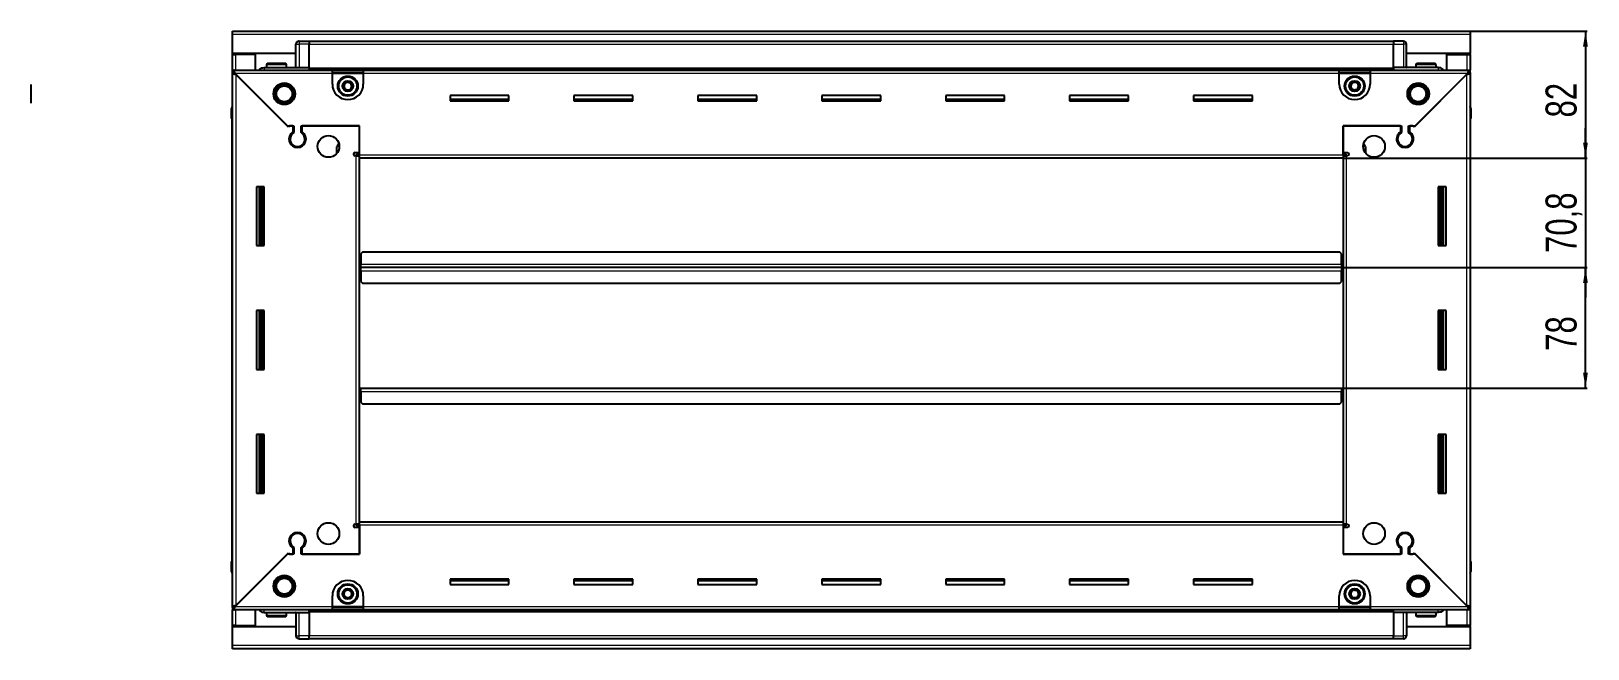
# Model space of a CAD drawing. Header units: millimetres. Extents: x 834 to 5075, y -1097 to 1799.
# Drawn here: x 4070 to 5075, y 1277 to 1676 of the extents above; entities that cross this region are included whole.
import ezdxf

# ---------------------------------------------------------------- set-up
doc = ezdxf.new("R2010")
doc.units = ezdxf.units.MM
doc.layers.add('FORMAT', color=7, linetype='Continuous')
doc.styles.add('SLDTEXTSTYLE0', font='TXT', dxfattribs={"width": 0.75})
doc.dimstyles.new('SLDDIMSTYLE0', dxfattribs={"dimtxt": 20, "dimasz": 10, "dimexe": 0, "dimexo": 0.0625, "dimgap": 5, "dimtad": 2, "dimdec": 1, "dimrnd": 1e-09, "dimzin": 12, "dimdsep": 46, "dimtxsty": 'SLDTEXTSTYLE0', "dimsah": 1, "dimcen": 0.09, "dimadec": 0, "dimazin": 3, "dimtfac": 1, "dimtofl": 0, "dimtmove": 0, "dimatfit": 3, "dimfxl": 0, "dimfrac": 2, "dimtolj": 1, "dimtzin": 12, "dimarcsym": 0})
doc.dimstyles.new('SLDDIMSTYLE1', dxfattribs={"dimtxt": 20, "dimasz": 10, "dimexe": 0, "dimexo": 0.0625, "dimgap": 5, "dimtad": 2, "dimdec": 1, "dimrnd": 1e-09, "dimzin": 12, "dimdsep": 46, "dimtxsty": 'SLDTEXTSTYLE0', "dimsah": 1, "dimcen": 0.09, "dimadec": 0, "dimazin": 3, "dimtfac": 1, "dimtmove": 0, "dimatfit": 0, "dimfxl": 0, "dimfrac": 2, "dimtolj": 1, "dimtzin": 12, "dimarcsym": 0})

# ---------------------------------------------------------------- blocks, each defined once
blk = doc.blocks.new('_D_5')
at = {"layer": 'FORMAT'}
for p, q in [((4999, 1676.3), (5074.5, 1676.3)), ((5073.5, 1676.3), (5073.5, 1594.3)), ((4917, 1594.3), (5074.5, 1594.3))]:
    blk.add_line(p, q, dxfattribs=at)
for points in [[(5073.5, 1676.3), (5071.9, 1666.3), (5075, 1666.3)], [(5073.5, 1594.3), (5075, 1604.3), (5071.9, 1604.3)]]:
    blk.add_solid(points, dxfattribs=at)
at = {"layer": 'FORMAT', "insert": (5047.7, 1620.5), "char_height": 20, "attachment_point": 1, "rotation": 90, "style": 'SLDTEXTSTYLE0'}
blk.add_mtext('82', dxfattribs=at)
blk = doc.blocks.new('_D_6')
at = {"layer": 'FORMAT'}
for p, q in [((5073.5, 1594.3), (5073.5, 1613.5)), ((4917, 1594.3), (5074.5, 1594.3)), ((5073.5, 1594.3), (5073.5, 1523.5)), ((4916, 1523.5), (5074.5, 1523.5)), ((5073.5, 1523.5), (5073.5, 1504.3))]:
    blk.add_line(p, q, dxfattribs=at)
for points in [[(5073.5, 1594.3), (5075, 1604.3), (5071.9, 1604.3)], [(5073.5, 1523.5), (5071.9, 1513.5), (5075, 1513.5)]]:
    blk.add_solid(points, dxfattribs=at)
at = {"layer": 'FORMAT', "insert": (5047.7, 1533), "char_height": 20, "attachment_point": 1, "rotation": 90, "style": 'SLDTEXTSTYLE0'}
blk.add_mtext('70,8', dxfattribs=at)
blk = doc.blocks.new('_D_7')
at = {"layer": 'FORMAT'}
for p, q in [((4916, 1523.5), (5074.5, 1523.5)), ((5073.5, 1445.6), (5073.5, 1523.5)), ((4916, 1445.6), (5074.5, 1445.6))]:
    blk.add_line(p, q, dxfattribs=at)
for points in [[(5073.5, 1523.5), (5071.9, 1513.5), (5075, 1513.5)], [(5073.5, 1445.6), (5075, 1455.6), (5071.9, 1455.6)]]:
    blk.add_solid(points, dxfattribs=at)
at = {"layer": 'FORMAT', "insert": (5047.7, 1469.8), "char_height": 20, "attachment_point": 1, "rotation": 90, "style": 'SLDTEXTSTYLE0'}
blk.add_mtext('78', dxfattribs=at)

msp = doc.modelspace()

# ---------------------------------------------------------------- linework, layer by layer
at = {"color": 7, "linetype": 'Continuous', "lineweight": 25}
for p, q in [((4199.97, 1676.26), (4998.97, 1676.26)), ((4199.97, 1674.16), (4199.97, 1676.26)), ((4199.97, 1661.76), (4199.97, 1674.16)), ((4241.65, 1669.26), (4241.65, 1669.26)), ((4242.97, 1669.76), (4249.47, 1669.76)), ((4242.97, 1669.76), (4249.47, 1669.76)), ((4249.47, 1669.76), (4249.47, 1669.76)), ((4249.47, 1669.76), (4249.47, 1669.76)), ((4249.47, 1669.76), (4249.47, 1667.76)), ((4949.47, 1669.61), (4249.47, 1669.61)), ((4949.47, 1669.76), (4949.47, 1669.76)), ((4955.97, 1669.76), (4949.47, 1669.76)), ((4955.97, 1669.76), (4949.47, 1669.76)), ((4949.47, 1669.76), (4949.47, 1667.76)), ((4998.97, 1676.26), (4998.97, 1674.16)), ((4998.97, 1674.16), (4998.97, 1661.76)), ((4240.97, 1661.76), (4199.97, 1661.76)), ((4199.97, 1661.26), (4199.97, 1661.76)), ((4199.97, 1651.01), (4199.97, 1661.26)), ((4199.97, 1661.26), (4202.07, 1661.26)), ((4201.47, 1661.26), (4201.47, 1661.76)), ((4214.97, 1661.26), (4202.07, 1661.26)), ((4214.97, 1651.01), (4214.97, 1661.26)), ((4240.97, 1652.76), (4240.97, 1667.76)), ((4249.47, 1652.76), (4249.47, 1667.76)), ((4949.47, 1652.76), (4949.47, 1667.76)), ((4957.97, 1667.76), (4957.97, 1667.76)), ((4957.97, 1652.76), (4957.97, 1667.76)), ((4998.97, 1661.76), (4957.97, 1661.76)), ((4983.97, 1651.01), (4983.97, 1661.26)), ((4983.97, 1661.26), (4996.87, 1661.26)), ((4996.87, 1661.26), (4998.97, 1661.26)), ((4997.47, 1661.26), (4997.47, 1661.76)), ((4998.97, 1661.26), (4998.97, 1661.76)), ((4998.97, 1661.26), (4998.97, 1651.01)), ((4199.97, 1649.51), (4199.97, 1651.01)), ((4199.97, 1651.01), (4200.97, 1651.01)), ((4199.97, 1649.01), (4199.97, 1649.51)), ((4199.97, 1649.51), (4200.97, 1649.51)), ((4199.97, 1304.51), (4199.97, 1649.01)), ((4201.47, 1649.01), (4199.97, 1649.01)), ((4200.97, 1651.01), (4264.47, 1651.01)), ((4200.97, 1649.51), (4200.97, 1651.01)), ((4201.57, 1648.91), (4235.47, 1615.01)), ((4236.17, 1614.31), (4202.07, 1648.41)), ((4220.47, 1652.76), (4249.47, 1652.76)), ((4221.97, 1654.66), (4221.97, 1652.76)), ((4222.77, 1655.46), (4234.17, 1655.46)), ((4234.97, 1652.76), (4234.97, 1654.66)), ((4249.47, 1652.76), (4249.47, 1652.26)), ((4249.47, 1651.61), (4949.47, 1651.61)), ((4264.47, 1648.91), (4264.47, 1651.01)), ((4264.47, 1651.01), (4284.47, 1651.01)), ((4264.47, 1649.51), (4284.47, 1649.51)), ((4264.47, 1642.01), (4264.47, 1648.91)), ((4284.47, 1651.01), (4914.47, 1651.01)), ((4284.47, 1651.01), (4284.47, 1648.91)), ((4284.47, 1648.91), (4284.47, 1642.01)), ((4914.47, 1648.91), (4914.47, 1651.01)), ((4914.47, 1651.01), (4934.47, 1651.01)), ((4914.47, 1649.51), (4934.47, 1649.51)), ((4914.47, 1642.01), (4914.47, 1648.91)), ((4934.47, 1651.01), (4997.97, 1651.01)), ((4934.47, 1651.01), (4934.47, 1648.91)), ((4934.47, 1648.91), (4934.47, 1642.01)), ((4949.47, 1652.76), (4949.47, 1652.26)), ((4978.47, 1652.76), (4949.47, 1652.76)), ((4996.87, 1648.41), (4962.77, 1614.31)), ((4963.47, 1615.01), (4997.37, 1648.91)), ((4963.97, 1654.66), (4963.97, 1652.76)), ((4964.77, 1655.46), (4976.17, 1655.46)), ((4976.97, 1652.76), (4976.97, 1654.66)), ((4997.47, 1649.01), (4998.97, 1649.01)), ((4997.97, 1649.51), (4997.97, 1651.01)), ((4997.97, 1651.01), (4998.97, 1651.01)), ((4997.97, 1649.51), (4998.97, 1649.51)), ((4998.97, 1649.51), (4998.97, 1651.01)), ((4998.97, 1649.51), (4998.97, 1649.01)), ((4998.97, 1649.01), (4998.97, 1304.51)), ((4070.02, 1629.76), (4070.02, 1641.76)), ((4378.47, 1634.76), (4340.47, 1634.76)), ((4340.47, 1634.76), (4340.47, 1631.26)), ((4378.47, 1632.01), (4340.47, 1632.01)), ((4340.47, 1631.26), (4378.47, 1631.26)), ((4378.47, 1631.26), (4378.47, 1634.76)), ((4458.47, 1634.76), (4420.47, 1634.76)), ((4420.47, 1634.76), (4420.47, 1631.26)), ((4458.47, 1632.01), (4420.47, 1632.01)), ((4420.47, 1631.26), (4458.47, 1631.26)), ((4458.47, 1631.26), (4458.47, 1634.76)), ((4538.47, 1634.76), (4500.47, 1634.76)), ((4500.47, 1634.76), (4500.47, 1631.26)), ((4538.47, 1632.01), (4500.47, 1632.01)), ((4500.47, 1631.26), (4538.47, 1631.26)), ((4538.47, 1631.26), (4538.47, 1634.76)), ((4618.47, 1634.76), (4580.47, 1634.76)), ((4580.47, 1634.76), (4580.47, 1631.26)), ((4618.47, 1632.01), (4580.47, 1632.01)), ((4580.47, 1631.26), (4618.47, 1631.26)), ((4618.47, 1631.26), (4618.47, 1634.76)), ((4698.47, 1634.76), (4660.47, 1634.76)), ((4660.47, 1634.76), (4660.47, 1631.26)), ((4698.47, 1632.01), (4660.47, 1632.01)), ((4660.47, 1631.26), (4698.47, 1631.26)), ((4698.47, 1631.26), (4698.47, 1634.76)), ((4778.47, 1634.76), (4740.47, 1634.76)), ((4740.47, 1634.76), (4740.47, 1631.26)), ((4778.47, 1632.01), (4740.47, 1632.01)), ((4740.47, 1631.26), (4778.47, 1631.26)), ((4778.47, 1631.26), (4778.47, 1634.76)), ((4858.47, 1634.76), (4820.47, 1634.76)), ((4820.47, 1634.76), (4820.47, 1631.26)), ((4858.47, 1632.01), (4820.47, 1632.01)), ((4820.47, 1631.26), (4858.47, 1631.26)), ((4858.47, 1631.26), (4858.47, 1634.76)), ((4199.47, 1626.26), (4199.47, 1619.76)), ((4199.47, 1619.76), (4199.47, 1626.26)), ((4199.47, 1619.76), (4199.47, 1619.76)), ((4199.97, 1619.76), (4199.47, 1619.76)), ((4199.62, 1619.76), (4199.62, 1333.76)), ((4998.97, 1627.58), (4998.97, 1627.58)), ((4998.97, 1619.76), (4999.47, 1619.76)), ((4999.32, 1333.76), (4999.32, 1619.76)), ((4999.47, 1626.26), (4999.47, 1619.76)), ((4999.47, 1619.76), (4999.47, 1626.26)), ((4999.47, 1619.76), (4999.47, 1619.76)), ((4999.47, 1619.76), (4999.47, 1619.76)), ((4235.47, 1615.01), (4239.67, 1615.01)), ((4236.87, 1615.01), (4236.17, 1614.31)), ((4238.97, 1615.01), (4236.87, 1615.01)), ((4238.97, 1615.01), (4238.97, 1611.12)), ((4239.67, 1615.01), (4239.67, 1610.72)), ((4244.27, 1615.01), (4281.97, 1615.01)), ((4244.27, 1610.72), (4244.27, 1615.01)), ((4244.97, 1611.12), (4244.97, 1615.01)), ((4281.97, 1615.01), (4244.97, 1615.01)), ((4281.97, 1596.36), (4281.97, 1615.01)), ((4281.97, 1597.76), (4281.97, 1615.01)), ((4916.97, 1615.01), (4954.67, 1615.01)), ((4916.97, 1596.36), (4916.97, 1615.01)), ((4916.97, 1615.01), (4916.97, 1597.76)), ((4953.97, 1615.01), (4916.97, 1615.01)), ((4953.97, 1615.01), (4953.97, 1611.12)), ((4954.67, 1615.01), (4954.67, 1610.72)), ((4959.27, 1615.01), (4963.47, 1615.01)), ((4959.27, 1610.72), (4959.27, 1615.01)), ((4962.07, 1615.01), (4959.97, 1615.01)), ((4959.97, 1611.12), (4959.97, 1615.01)), ((4962.77, 1614.31), (4962.07, 1615.01)), ((4239.97, 1602.14), (4239.97, 1601.38)), ((4268.71, 1603.65), (4267.47, 1601.51)), ((4267.47, 1597.43), (4267.47, 1601.51)), ((4931.47, 1601.51), (4930.23, 1603.65)), ((4931.47, 1601.51), (4931.47, 1597.43)), ((4958.97, 1602.14), (4958.97, 1601.38)), ((4279.12, 1597.76), (4281.97, 1597.76)), ((4279.87, 1595.76), (4279.12, 1595.76)), ((4279.87, 1595.76), (4281.97, 1595.76)), ((4281.97, 1596.76), (4279.97, 1596.76)), ((4279.97, 1596.76), (4279.97, 1595.76)), ((4281.97, 1594.26), (4281.97, 1596.36)), ((4916.97, 1594.26), (4281.97, 1594.26)), ((4281.97, 1359.26), (4281.97, 1594.26)), ((4916.97, 1597.76), (4919.82, 1597.76)), ((4918.97, 1596.76), (4916.97, 1596.76)), ((4916.97, 1596.36), (4916.97, 1594.26)), ((4916.97, 1595.76), (4919.07, 1595.76)), ((4916.97, 1594.26), (4916.97, 1359.26)), ((4918.97, 1595.76), (4918.97, 1596.76)), ((4919.82, 1595.76), (4919.07, 1595.76)), ((4220.47, 1575.76), (4215.47, 1575.76)), ((4215.47, 1575.76), (4215.47, 1537.76)), ((4217.62, 1537.76), (4217.62, 1575.76)), ((4219.41, 1537.76), (4219.41, 1575.76)), ((4219.45, 1537.76), (4219.45, 1575.76)), ((4220.47, 1537.76), (4220.47, 1575.76)), ((4978.47, 1575.76), (4978.47, 1537.76)), ((4983.47, 1575.76), (4978.47, 1575.76)), ((4979.49, 1575.76), (4979.49, 1537.76)), ((4979.53, 1575.76), (4979.53, 1537.76)), ((4981.32, 1575.76), (4981.32, 1537.76)), ((4983.47, 1537.76), (4983.47, 1575.76)), ((4215.47, 1537.76), (4220.47, 1537.76)), ((4978.47, 1537.76), (4983.47, 1537.76)), ((4283.97, 1533.51), (4282.97, 1532.51)), ((4282.97, 1532.51), (4282.97, 1525.61)), ((4914.97, 1533.51), (4283.97, 1533.51)), ((4915.97, 1532.51), (4914.97, 1533.51)), ((4915.97, 1525.61), (4915.97, 1532.51)), ((4282.72, 1523.51), (4281.97, 1523.51)), ((4282.97, 1526.36), (4282.72, 1526.36)), ((4282.72, 1526.36), (4282.72, 1523.51)), ((4282.72, 1523.51), (4282.72, 1520.66)), ((4282.72, 1520.66), (4282.97, 1520.66)), ((4282.97, 1523.51), (4282.97, 1525.61)), ((4915.97, 1523.51), (4282.97, 1523.51)), ((4282.97, 1521.41), (4282.97, 1523.51)), ((4282.97, 1521.41), (4282.97, 1514.51)), ((4916.22, 1526.36), (4915.97, 1526.36)), ((4915.97, 1525.61), (4915.97, 1523.51)), ((4915.97, 1523.51), (4915.97, 1521.41)), ((4915.97, 1514.51), (4915.97, 1521.41)), ((4915.97, 1520.66), (4916.22, 1520.66)), ((4916.22, 1523.51), (4916.22, 1526.36)), ((4916.97, 1523.51), (4916.22, 1523.51)), ((4916.22, 1520.66), (4916.22, 1523.51)), ((4282.97, 1514.51), (4283.97, 1513.51)), ((4283.97, 1513.51), (4914.97, 1513.51)), ((4914.97, 1513.51), (4915.97, 1514.51)), ((4220.47, 1495.76), (4215.47, 1495.76)), ((4215.47, 1495.76), (4215.47, 1457.76)), ((4217.62, 1457.76), (4217.62, 1495.76)), ((4219.41, 1457.76), (4219.41, 1495.76)), ((4219.45, 1457.76), (4219.45, 1495.76)), ((4220.47, 1457.76), (4220.47, 1495.76)), ((4978.47, 1495.76), (4978.47, 1457.76)), ((4983.47, 1495.76), (4978.47, 1495.76)), ((4979.49, 1495.76), (4979.49, 1457.76)), ((4979.53, 1495.76), (4979.53, 1457.76)), ((4981.32, 1495.76), (4981.32, 1457.76)), ((4983.47, 1457.76), (4983.47, 1495.76)), ((4215.47, 1457.76), (4220.47, 1457.76)), ((4978.47, 1457.76), (4983.47, 1457.76)), ((4281.97, 1445.56), (4282.72, 1445.56)), ((4282.72, 1445.56), (4282.72, 1442.71)), ((4282.72, 1442.71), (4282.97, 1442.71)), ((4282.97, 1443.46), (4282.97, 1445.56)), ((4282.97, 1445.56), (4915.97, 1445.56)), ((4282.97, 1443.46), (4282.97, 1436.56)), ((4915.97, 1445.56), (4915.97, 1443.46)), ((4915.97, 1436.56), (4915.97, 1443.46)), ((4915.97, 1442.71), (4916.22, 1442.71)), ((4916.22, 1442.71), (4916.22, 1445.56)), ((4916.22, 1445.56), (4916.97, 1445.56)), ((4282.97, 1436.56), (4283.97, 1435.56)), ((4283.97, 1435.56), (4914.97, 1435.56)), ((4914.97, 1435.56), (4915.97, 1436.56)), ((4220.47, 1415.76), (4215.47, 1415.76)), ((4215.47, 1415.76), (4215.47, 1377.76)), ((4217.62, 1377.76), (4217.62, 1415.76)), ((4219.41, 1377.76), (4219.41, 1415.76)), ((4219.45, 1377.76), (4219.45, 1415.76)), ((4220.47, 1377.76), (4220.47, 1415.76)), ((4978.47, 1415.76), (4978.47, 1377.76)), ((4983.47, 1415.76), (4978.47, 1415.76)), ((4979.49, 1415.76), (4979.49, 1377.76)), ((4979.53, 1415.76), (4979.53, 1377.76)), ((4981.32, 1415.76), (4981.32, 1377.76)), ((4983.47, 1377.76), (4983.47, 1415.76)), ((4215.47, 1377.76), (4220.47, 1377.76)), ((4978.47, 1377.76), (4983.47, 1377.76)), ((4279.12, 1357.76), (4279.87, 1357.76)), ((4281.97, 1357.76), (4279.87, 1357.76)), ((4279.97, 1357.76), (4279.97, 1356.76)), ((4279.97, 1356.76), (4281.97, 1356.76)), ((4281.97, 1359.26), (4916.97, 1359.26)), ((4281.97, 1357.16), (4281.97, 1359.26)), ((4281.97, 1357.16), (4281.97, 1338.51)), ((4916.97, 1359.26), (4916.97, 1357.16)), ((4919.07, 1357.76), (4916.97, 1357.76)), ((4916.97, 1357.16), (4916.97, 1338.51)), ((4916.97, 1356.76), (4918.97, 1356.76)), ((4918.97, 1356.76), (4918.97, 1357.76)), ((4919.07, 1357.76), (4919.82, 1357.76)), ((4239.97, 1352.13), (4239.97, 1351.37)), ((4281.97, 1355.76), (4279.12, 1355.76)), ((4281.97, 1338.51), (4281.97, 1355.76)), ((4916.97, 1355.76), (4916.97, 1338.51)), ((4919.82, 1355.76), (4916.97, 1355.76)), ((4958.97, 1352.13), (4958.97, 1351.37)), ((4235.47, 1338.51), (4201.57, 1304.61)), ((4202.07, 1305.11), (4236.17, 1339.21)), ((4239.67, 1338.51), (4235.47, 1338.51)), ((4236.17, 1339.21), (4236.87, 1338.51)), ((4236.87, 1338.51), (4238.97, 1338.51)), ((4238.97, 1342.4), (4238.97, 1338.51)), ((4239.67, 1342.79), (4239.67, 1338.51)), ((4244.27, 1338.51), (4244.27, 1342.79)), ((4281.97, 1338.51), (4244.27, 1338.51)), ((4244.97, 1338.51), (4244.97, 1342.4)), ((4244.97, 1338.51), (4281.97, 1338.51)), ((4954.67, 1338.51), (4916.97, 1338.51)), ((4916.97, 1338.51), (4953.97, 1338.51)), ((4953.97, 1342.4), (4953.97, 1338.51)), ((4954.67, 1342.79), (4954.67, 1338.51)), ((4959.27, 1338.51), (4959.27, 1342.79)), ((4963.47, 1338.51), (4959.27, 1338.51)), ((4959.97, 1338.51), (4959.97, 1342.4)), ((4959.97, 1338.51), (4962.07, 1338.51)), ((4962.07, 1338.51), (4962.77, 1339.21)), ((4962.77, 1339.21), (4996.87, 1305.11)), ((4997.37, 1304.61), (4963.47, 1338.51)), ((4199.47, 1327.26), (4199.47, 1333.76)), ((4199.47, 1333.76), (4199.47, 1333.76)), ((4199.47, 1333.76), (4199.47, 1333.76)), ((4199.47, 1333.76), (4199.47, 1327.26)), ((4199.97, 1333.76), (4199.47, 1333.76)), ((4998.97, 1333.76), (4999.47, 1333.76)), ((4999.47, 1333.76), (4999.47, 1333.76)), ((4999.47, 1327.26), (4999.47, 1333.76)), ((4999.47, 1333.76), (4999.47, 1327.26)), ((4199.97, 1325.93), (4199.97, 1325.93)), ((4378.47, 1322.26), (4340.47, 1322.26)), ((4340.47, 1322.26), (4340.47, 1318.76)), ((4340.47, 1321.51), (4378.47, 1321.51)), ((4340.47, 1318.76), (4378.47, 1318.76)), ((4378.47, 1318.76), (4378.47, 1322.26)), ((4458.47, 1322.26), (4420.47, 1322.26)), ((4420.47, 1322.26), (4420.47, 1318.76)), ((4420.47, 1321.51), (4458.47, 1321.51)), ((4420.47, 1318.76), (4458.47, 1318.76)), ((4458.47, 1318.76), (4458.47, 1322.26)), ((4538.47, 1322.26), (4500.47, 1322.26)), ((4500.47, 1322.26), (4500.47, 1318.76)), ((4500.47, 1321.51), (4538.47, 1321.51)), ((4500.47, 1318.76), (4538.47, 1318.76)), ((4538.47, 1318.76), (4538.47, 1322.26)), ((4618.47, 1322.26), (4580.47, 1322.26)), ((4580.47, 1322.26), (4580.47, 1318.76)), ((4580.47, 1321.51), (4618.47, 1321.51)), ((4580.47, 1318.76), (4618.47, 1318.76)), ((4618.47, 1318.76), (4618.47, 1322.26)), ((4698.47, 1322.26), (4660.47, 1322.26)), ((4660.47, 1322.26), (4660.47, 1318.76)), ((4660.47, 1321.51), (4698.47, 1321.51)), ((4660.47, 1318.76), (4698.47, 1318.76)), ((4698.47, 1318.76), (4698.47, 1322.26)), ((4778.47, 1322.26), (4740.47, 1322.26)), ((4740.47, 1322.26), (4740.47, 1318.76)), ((4740.47, 1321.51), (4778.47, 1321.51)), ((4740.47, 1318.76), (4778.47, 1318.76)), ((4778.47, 1318.76), (4778.47, 1322.26)), ((4858.47, 1322.26), (4820.47, 1322.26)), ((4820.47, 1322.26), (4820.47, 1318.76)), ((4820.47, 1321.51), (4858.47, 1321.51)), ((4820.47, 1318.76), (4858.47, 1318.76)), ((4858.47, 1318.76), (4858.47, 1322.26)), ((4264.47, 1304.61), (4264.47, 1311.51)), ((4284.47, 1311.51), (4284.47, 1304.61)), ((4914.47, 1304.61), (4914.47, 1311.51)), ((4934.47, 1311.51), (4934.47, 1304.61)), ((4199.97, 1304.01), (4199.97, 1304.51)), ((4201.47, 1304.51), (4199.97, 1304.51)), ((4199.97, 1304.01), (4199.97, 1302.51)), ((4200.97, 1304.01), (4199.97, 1304.01)), ((4199.97, 1292.26), (4199.97, 1302.51)), ((4200.97, 1302.51), (4199.97, 1302.51)), ((4200.97, 1304.01), (4200.97, 1302.51)), ((4264.47, 1302.51), (4200.97, 1302.51)), ((4214.97, 1292.26), (4214.97, 1302.51)), ((4220.47, 1300.76), (4249.47, 1300.76)), ((4221.97, 1300.76), (4221.97, 1298.86)), ((4226.54, 1298.06), (4222.77, 1298.06)), ((4234.17, 1298.06), (4226.54, 1298.06)), ((4234.97, 1298.86), (4234.97, 1300.76)), ((4240.97, 1300.76), (4240.97, 1285.76)), ((4949.47, 1301.91), (4249.47, 1301.91)), ((4249.47, 1300.76), (4249.47, 1301.26)), ((4249.47, 1300.76), (4249.47, 1285.76)), ((4264.47, 1302.51), (4264.47, 1304.61)), ((4284.47, 1304.01), (4264.47, 1304.01)), ((4284.47, 1302.51), (4264.47, 1302.51)), ((4284.47, 1304.61), (4284.47, 1302.51)), ((4914.47, 1302.51), (4284.47, 1302.51)), ((4914.47, 1302.51), (4914.47, 1304.61)), ((4934.47, 1304.01), (4914.47, 1304.01)), ((4934.47, 1302.51), (4914.47, 1302.51)), ((4934.47, 1304.61), (4934.47, 1302.51)), ((4997.97, 1302.51), (4934.47, 1302.51)), ((4949.47, 1300.76), (4949.47, 1301.26)), ((4978.47, 1300.76), (4949.47, 1300.76)), ((4949.47, 1300.76), (4949.47, 1285.76)), ((4957.97, 1300.76), (4957.97, 1285.76)), ((4963.97, 1300.76), (4963.97, 1298.86)), ((4971.76, 1298.06), (4964.77, 1298.06)), ((4976.17, 1298.06), (4971.76, 1298.06)), ((4976.97, 1298.86), (4976.97, 1300.76)), ((4983.97, 1292.26), (4983.97, 1302.51)), ((4997.47, 1304.51), (4998.97, 1304.51)), ((4997.97, 1304.01), (4997.97, 1302.51)), ((4998.97, 1304.01), (4997.97, 1304.01)), ((4998.97, 1302.51), (4997.97, 1302.51)), ((4998.97, 1304.51), (4998.97, 1304.01)), ((4998.97, 1304.01), (4998.97, 1302.51)), ((4998.97, 1302.51), (4998.97, 1292.26)), ((4202.07, 1292.26), (4199.97, 1292.26)), ((4199.97, 1291.76), (4199.97, 1292.26)), ((4199.97, 1291.76), (4240.97, 1291.76)), ((4199.97, 1279.36), (4199.97, 1291.76)), ((4201.47, 1291.76), (4201.47, 1292.26)), ((4202.07, 1292.26), (4214.97, 1292.26)), ((4957.97, 1291.76), (4998.97, 1291.76)), ((4996.87, 1292.26), (4983.97, 1292.26)), ((4998.97, 1292.26), (4996.87, 1292.26)), ((4997.47, 1291.76), (4997.47, 1292.26)), ((4998.97, 1291.76), (4998.97, 1292.26)), ((4998.97, 1291.76), (4998.97, 1279.36)), ((4199.97, 1277.26), (4199.97, 1279.36)), ((4998.97, 1277.26), (4199.97, 1277.26)), ((4240.97, 1285.76), (4240.97, 1285.76)), ((4242.97, 1283.76), (4249.47, 1283.76)), ((4242.97, 1283.76), (4249.47, 1283.76)), ((4249.47, 1283.76), (4249.47, 1285.76)), ((4249.47, 1283.91), (4949.47, 1283.91)), ((4249.47, 1283.76), (4249.47, 1283.76)), ((4949.47, 1283.76), (4949.47, 1285.76)), ((4955.97, 1283.76), (4949.47, 1283.76)), ((4949.47, 1283.76), (4949.47, 1283.76)), ((4949.47, 1283.76), (4949.47, 1283.76)), ((4955.97, 1283.76), (4949.47, 1283.76)), ((4957.29, 1284.26), (4957.29, 1284.26)), ((4998.97, 1279.36), (4998.97, 1277.26))]:
    msp.add_line(p, q, dxfattribs=at)
at = {"color": 8, "linetype": 'Continuous', "lineweight": 18}
for p, q in [((4998.97, 1674.16), (4199.97, 1674.16)), ((4242.97, 1669.76), (4242.97, 1667.76)), ((4955.97, 1669.76), (4955.97, 1667.76)), ((4202.07, 1661.26), (4202.07, 1661.76)), ((4202.07, 1651.01), (4202.07, 1661.26)), ((4240.97, 1667.76), (4242.97, 1667.76)), ((4242.97, 1667.76), (4242.97, 1652.76)), ((4249.47, 1667.76), (4242.97, 1667.76)), ((4949.47, 1667.61), (4249.47, 1667.61)), ((4949.47, 1667.76), (4955.97, 1667.76)), ((4955.97, 1667.76), (4955.97, 1652.76)), ((4957.97, 1667.76), (4955.97, 1667.76)), ((4996.87, 1661.76), (4996.87, 1661.26)), ((4996.87, 1661.26), (4996.87, 1651.01)), ((4264.47, 1648.91), (4201.57, 1648.91)), ((4202.07, 1648.41), (4202.07, 1305.11)), ((4221.97, 1654.66), (4234.97, 1654.66)), ((4949.47, 1652.26), (4249.47, 1652.26)), ((4949.47, 1651.02), (4249.47, 1651.02)), ((4264.47, 1648.91), (4284.47, 1648.91)), ((4914.47, 1648.91), (4284.47, 1648.91)), ((4914.47, 1648.91), (4934.47, 1648.91)), ((4997.37, 1648.91), (4934.47, 1648.91)), ((4963.97, 1654.66), (4976.97, 1654.66)), ((4996.87, 1305.11), (4996.87, 1648.41)), ((4199.97, 1626.26), (4199.47, 1626.26)), ((4998.97, 1626.26), (4999.47, 1626.26)), ((4279.87, 1357.76), (4279.87, 1595.76)), ((4281.97, 1596.36), (4916.97, 1596.36)), ((4919.07, 1595.76), (4919.07, 1357.76)), ((4216.97, 1575.76), (4216.97, 1537.76)), ((4218.2, 1575.76), (4218.2, 1537.76)), ((4980.73, 1537.76), (4980.73, 1575.76)), ((4981.97, 1537.76), (4981.97, 1575.76)), ((4915.97, 1525.61), (4282.97, 1525.61)), ((4282.97, 1521.41), (4915.97, 1521.41)), ((4216.97, 1495.76), (4216.97, 1457.76)), ((4218.2, 1495.76), (4218.2, 1457.76)), ((4980.73, 1457.76), (4980.73, 1495.76)), ((4981.97, 1457.76), (4981.97, 1495.76)), ((4282.97, 1443.46), (4915.97, 1443.46)), ((4216.97, 1415.76), (4216.97, 1377.76)), ((4218.2, 1415.76), (4218.2, 1377.76)), ((4980.73, 1377.76), (4980.73, 1415.76)), ((4981.97, 1377.76), (4981.97, 1415.76)), ((4916.97, 1357.16), (4281.97, 1357.16)), ((4199.97, 1327.26), (4199.47, 1327.26)), ((4998.97, 1327.26), (4999.47, 1327.26)), ((4201.57, 1304.61), (4264.47, 1304.61)), ((4202.07, 1292.26), (4202.07, 1302.51)), ((4226.27, 1298.86), (4221.97, 1298.86)), ((4234.97, 1298.86), (4226.27, 1298.86)), ((4242.97, 1285.76), (4242.97, 1300.76)), ((4249.47, 1302.49), (4949.47, 1302.49)), ((4249.47, 1301.26), (4949.47, 1301.26)), ((4284.47, 1304.61), (4264.47, 1304.61)), ((4284.47, 1304.61), (4914.47, 1304.61)), ((4934.47, 1304.61), (4914.47, 1304.61)), ((4934.47, 1304.61), (4997.37, 1304.61)), ((4955.97, 1285.76), (4955.97, 1300.76)), ((4971.94, 1298.86), (4963.97, 1298.86)), ((4976.97, 1298.86), (4971.94, 1298.86)), ((4996.87, 1302.51), (4996.87, 1292.26)), ((4202.07, 1291.76), (4202.07, 1292.26)), ((4996.87, 1292.26), (4996.87, 1291.76)), ((4998.97, 1279.36), (4199.97, 1279.36)), ((4240.97, 1285.76), (4242.97, 1285.76)), ((4249.47, 1285.76), (4242.97, 1285.76)), ((4242.97, 1283.76), (4242.97, 1285.76)), ((4249.47, 1285.91), (4949.47, 1285.91)), ((4949.47, 1285.76), (4955.97, 1285.76)), ((4957.97, 1285.76), (4955.97, 1285.76)), ((4955.97, 1283.76), (4955.97, 1285.76))]:
    msp.add_line(p, q, dxfattribs=at)
at = {"color": 7, "linetype": 'Continuous', "lineweight": 25}
for centre, radius in [((4233.47, 1635.76), 7), ((4233.47, 1635.76), 6.02), ((4233.47, 1635.76), 5.1), ((4274.47, 1640.76), 6.5), ((4274.47, 1640.76), 3.46), ((4924.47, 1640.76), 6.5), ((4924.47, 1640.76), 3.46), ((4965.47, 1635.76), 7), ((4965.47, 1635.76), 6.02), ((4965.47, 1635.76), 5.1), ((4261.97, 1601.76), 7), ((4936.97, 1601.76), 7), ((4261.97, 1351.76), 7), ((4936.97, 1351.76), 7), ((4233.47, 1317.76), 7), ((4233.47, 1317.76), 6.03), ((4233.47, 1317.76), 5.1), ((4274.47, 1312.76), 6.5), ((4924.47, 1312.76), 6.5), ((4965.47, 1317.76), 7), ((4965.47, 1317.76), 6.03), ((4965.47, 1317.76), 5.1), ((4274.47, 1312.76), 3.46), ((4924.47, 1312.76), 3.46)]:
    msp.add_circle(centre, radius, dxfattribs=at)
at = {"color": 8, "linetype": 'Continuous', "lineweight": 18}
for centre in [(4274.47, 1640.76), (4924.47, 1640.76), (4274.47, 1312.76), (4924.47, 1312.76)]:
    msp.add_circle(centre, 5.7, dxfattribs=at)
at = {"color": 7, "linetype": 'Continuous', "lineweight": 25}
for centre, radius, start, end in [((4242.97, 1667.76), 2, 90, 180), ((4242.97, 1667.76), 2, 123.94202, 131.40962), ((4242.97, 1667.76), 2, 90, 108.58003), ((4955.97, 1667.76), 2, 0, 90), ((4222.77, 1654.66), 0.8, 90, 180), ((4234.17, 1654.66), 0.8, 0, 90), ((4240.77, 1652.96), 0.2, 270, 0), ((4958.17, 1652.96), 0.2, 180, 270), ((4964.77, 1654.66), 0.8, 90, 180), ((4976.17, 1654.66), 0.8, 0, 90), ((4274.47, 1642.01), 10, 180, 270), ((4274.47, 1640.76), 2.5, 134.01559, 194.01559), ((4274.47, 1640.76), 2.5, 194.01559, 254.01559), ((4274.47, 1640.76), 2.5, 74.01559, 134.01559), ((4274.47, 1640.76), 2.5, 254.01559, 314.01559), ((4274.47, 1642.01), 10, 270, 0), ((4274.47, 1640.76), 2.5, 14.01559, 74.01559), ((4274.47, 1640.76), 2.5, 314.01559, 14.01559), ((4924.47, 1642.01), 10, 180, 270), ((4924.47, 1640.76), 2.5, 160.11158, 220.11158), ((4924.47, 1640.76), 2.5, 100.11158, 160.11158), ((4924.47, 1640.76), 2.5, 220.11158, 280.11158), ((4924.47, 1640.76), 2.5, 40.11158, 100.11158), ((4924.47, 1642.01), 10, 270, 0), ((4924.47, 1640.76), 2.5, 280.11158, 340.11158), ((4924.47, 1640.76), 2.5, 340.11158, 40.11158), ((4201.47, 1626.26), 2, 138.57492, 180), ((4201.47, 1626.26), 2, 138.59038, 180), ((4997.47, 1626.26), 2, 33.94202, 41.40962), ((4997.47, 1626.26), 2, 0, 41.39416), ((4997.47, 1626.26), 2, 360, 18.58003), ((4241.97, 1606.51), 5.5, 123.05573, 56.94427), ((4241.97, 1606.51), 4.8, 118.63099, 61.36901), ((4956.97, 1606.51), 5.5, 123.05573, 56.94427), ((4956.97, 1606.51), 4.8, 118.63099, 61.36901), ((4279.12, 1596.76), 1, 90, 270), ((4919.82, 1596.76), 1, 270, 90), ((4279.12, 1356.76), 1, 90, 270), ((4919.82, 1356.76), 1, 270, 90), ((4241.97, 1347.01), 5.5, 303.05573, 236.94427), ((4241.97, 1347.01), 4.8, 298.63099, 241.36901), ((4956.97, 1347.01), 5.5, 303.05573, 236.94427), ((4956.97, 1347.01), 4.8, 298.63099, 241.36901), ((4201.47, 1327.26), 2, 180, 198.58003), ((4201.47, 1327.26), 2, 180, 221.39416), ((4997.47, 1327.26), 2, 318.57492, 360), ((4997.47, 1327.26), 2, 318.59038, 0), ((4201.47, 1327.26), 2, 213.94202, 221.40962), ((4274.47, 1311.51), 10, 90, 180), ((4274.47, 1311.51), 10, 0, 90), ((4924.47, 1311.51), 10, 90, 180), ((4924.47, 1311.51), 10, 0, 90), ((4274.47, 1312.76), 2.5, 127.47401, 187.47401), ((4274.47, 1312.76), 2.5, 187.47401, 247.47401), ((4274.47, 1312.76), 2.5, 67.47401, 127.47401), ((4274.47, 1312.76), 2.5, 247.47401, 307.47401), ((4274.47, 1312.76), 2.5, 7.47401, 67.47401), ((4274.47, 1312.76), 2.5, 307.47401, 7.47401), ((4924.47, 1312.76), 2.5, 147.04236, 207.04236), ((4924.47, 1312.76), 2.5, 207.04236, 267.04236), ((4924.47, 1312.76), 2.5, 87.04236, 147.04236), ((4924.47, 1312.76), 2.5, 267.04236, 327.04236), ((4924.47, 1312.76), 2.5, 27.04236, 87.04236), ((4924.47, 1312.76), 2.5, 327.04236, 27.04236), ((4222.77, 1298.86), 0.8, 180, 270), ((4234.17, 1298.86), 0.8, 270, 360), ((4240.77, 1300.56), 0.2, 0, 90), ((4958.17, 1300.56), 0.2, 90, 180), ((4964.77, 1298.86), 0.8, 180, 270), ((4976.17, 1298.86), 0.8, 270, 360), ((4242.97, 1285.76), 2, 180, 270), ((4955.97, 1285.76), 2, 270, 0), ((4955.97, 1285.76), 2, 270, 288.58003), ((4955.97, 1285.76), 2, 303.94202, 311.40962)]:
    msp.add_arc(centre, radius, start, end, dxfattribs=at)
for points, knots in [([(4199.97, 1649.01), (4199.99, 1648.96), (4200.05, 1648.87), (4200.44, 1648.74), (4201, 1648.61), (4201.58, 1648.5), (4201.94, 1648.43), (4202.07, 1648.41)], [0, 0, 0, 0, 0.23025534, 0.4485219, 0.6667858, 0.88504963, 1, 1, 1, 1]), ([(4201.57, 1648.91), (4201.52, 1649.16), (4201.43, 1649.65), (4201.3, 1650.3), (4201.17, 1650.76), (4201.06, 1650.98), (4200.99, 1651), (4200.97, 1651.01)], [0, 0, 0, 0, 0.23025534, 0.4485219, 0.6667858, 0.88504963, 1, 1, 1, 1]), ([(4217.25, 1651.01), (4217.37, 1651.21), (4217.76, 1651.86), (4218.91, 1652.57), (4219.95, 1652.69), (4220.47, 1652.76)], [0, 0, 0, 0, 0.1822499, 0.5911249, 1, 1, 1, 1]), ([(4249.47, 1652.76), (4249.47, 1652.72), (4249.47, 1652.64), (4249.47, 1652.03), (4249.47, 1651.45), (4249.47, 1651.05), (4249.47, 1651.02)], [0, 0, 0, 0, 0.3242788, 0.6485576, 0.9728365, 1, 1, 1, 1]), ([(4949.47, 1652.76), (4949.47, 1652.72), (4949.47, 1652.64), (4949.47, 1652.03), (4949.47, 1651.45), (4949.47, 1651.05), (4949.47, 1651.02)], [0, 0, 0, 0, 0.32427882, 0.64855764, 0.97283646, 1, 1, 1, 1]), ([(4981.68, 1651.01), (4981.56, 1651.21), (4981.18, 1651.86), (4980.02, 1652.57), (4978.99, 1652.69), (4978.47, 1652.76)], [0, 0, 0, 0, 0.1822499, 0.5911249, 1, 1, 1, 1]), ([(4996.87, 1648.41), (4997.12, 1648.45), (4997.62, 1648.54), (4998.26, 1648.68), (4998.72, 1648.81), (4998.94, 1648.92), (4998.96, 1648.98), (4998.97, 1649.01)], [0, 0, 0, 0, 0.2302553, 0.4485219, 0.6667858, 0.8850496, 1, 1, 1, 1]), ([(4997.97, 1651.01), (4997.92, 1650.98), (4997.83, 1650.93), (4997.7, 1650.54), (4997.57, 1649.98), (4997.46, 1649.4), (4997.39, 1649.03), (4997.37, 1648.91)], [0, 0, 0, 0, 0.23025534, 0.4485219, 0.6667858, 0.88504963, 1, 1, 1, 1]), ([(4271.69, 1641.55), (4272.06, 1641.91), (4272.76, 1642.58), (4273.45, 1643.25), (4273.77, 1643.56)], [0, 0, 0, 0, 0.5346859, 1, 1, 1, 1]), ([(4272.39, 1638.75), (4272.31, 1639.09), (4272.11, 1639.88), (4271.87, 1640.85), (4271.72, 1641.43), (4271.69, 1641.55)], [0, 0, 0, 0, 0.3629006, 0.8668753, 1, 1, 1, 1]), ([(4275.17, 1637.96), (4274.67, 1638.1), (4273.74, 1638.36), (4272.82, 1638.63), (4272.39, 1638.75)], [0, 0, 0, 0, 0.5346859, 1, 1, 1, 1]), ([(4273.77, 1643.56), (4274.26, 1643.42), (4275.19, 1643.15), (4276.11, 1642.89), (4276.54, 1642.76)], [0, 0, 0, 0, 0.5346859, 1, 1, 1, 1]), ([(4277.24, 1639.96), (4276.87, 1639.6), (4276.18, 1638.93), (4275.49, 1638.27), (4275.17, 1637.96)], [0, 0, 0, 0, 0.5346859, 1, 1, 1, 1]), ([(4276.54, 1642.76), (4276.57, 1642.64), (4276.72, 1642.06), (4276.96, 1641.1), (4277.16, 1640.3), (4277.24, 1639.96)], [0, 0, 0, 0, 0.1331247, 0.6370994, 1, 1, 1, 1]), ([(4921.63, 1640.25), (4921.67, 1640.37), (4921.87, 1640.93), (4922.21, 1641.87), (4922.49, 1642.64), (4922.61, 1642.96)], [0, 0, 0, 0, 0.1331247, 0.6370994, 1, 1, 1, 1]), ([(4923.49, 1638.04), (4923.15, 1638.44), (4922.53, 1639.17), (4921.91, 1639.91), (4921.63, 1640.25)], [0, 0, 0, 0, 0.5346859, 1, 1, 1, 1]), ([(4922.61, 1642.96), (4923.12, 1643.06), (4924.07, 1643.22), (4925.01, 1643.39), (4925.45, 1643.47)], [0, 0, 0, 0, 0.5346859, 1, 1, 1, 1]), ([(4926.33, 1638.55), (4925.82, 1638.46), (4924.87, 1638.29), (4923.93, 1638.12), (4923.49, 1638.04)], [0, 0, 0, 0, 0.5346859, 1, 1, 1, 1]), ([(4925.45, 1643.47), (4925.78, 1643.08), (4926.4, 1642.34), (4927.02, 1641.61), (4927.31, 1641.26)], [0, 0, 0, 0, 0.53468586, 1, 1, 1, 1]), ([(4927.31, 1641.26), (4927.19, 1640.94), (4926.91, 1640.17), (4926.57, 1639.23), (4926.37, 1638.67), (4926.33, 1638.55)], [0, 0, 0, 0, 0.36290056, 0.86687533, 1, 1, 1, 1]), ([(4271.8, 1313.86), (4271.9, 1313.94), (4272.38, 1314.3), (4273.17, 1314.91), (4273.82, 1315.41), (4274.09, 1315.62)], [0, 0, 0, 0, 0.1331247, 0.6370994, 1, 1, 1, 1]), ([(4272.18, 1311), (4272.11, 1311.51), (4271.98, 1312.47), (4271.86, 1313.42), (4271.8, 1313.86)], [0, 0, 0, 0, 0.5346859, 1, 1, 1, 1]), ([(4274.84, 1309.89), (4274.37, 1310.09), (4273.48, 1310.46), (4272.59, 1310.83), (4272.18, 1311)], [0, 0, 0, 0, 0.5346859, 1, 1, 1, 1]), ([(4274.09, 1315.62), (4274.57, 1315.42), (4275.46, 1315.05), (4276.35, 1314.68), (4276.76, 1314.51)], [0, 0, 0, 0, 0.5346859, 1, 1, 1, 1]), ([(4277.13, 1311.65), (4276.86, 1311.44), (4276.21, 1310.94), (4275.42, 1310.34), (4274.94, 1309.97), (4274.84, 1309.89)], [0, 0, 0, 0, 0.3629006, 0.8668753, 1, 1, 1, 1]), ([(4276.76, 1314.51), (4276.83, 1314), (4276.95, 1313.05), (4277.08, 1312.09), (4277.13, 1311.65)], [0, 0, 0, 0, 0.5346859, 1, 1, 1, 1]), ([(4921.59, 1312.91), (4921.87, 1313.34), (4922.39, 1314.15), (4922.91, 1314.95), (4923.16, 1315.33)], [0, 0, 0, 0, 0.5346859, 1, 1, 1, 1]), ([(4922.9, 1310.33), (4922.66, 1310.79), (4922.22, 1311.65), (4921.79, 1312.51), (4921.59, 1312.91)], [0, 0, 0, 0, 0.5346859, 1, 1, 1, 1]), ([(4925.78, 1310.19), (4925.44, 1310.2), (4924.61, 1310.25), (4923.62, 1310.3), (4923.02, 1310.33), (4922.9, 1310.33)], [0, 0, 0, 0, 0.3629006, 0.8668753, 1, 1, 1, 1]), ([(4923.16, 1315.33), (4923.28, 1315.32), (4923.88, 1315.29), (4924.87, 1315.24), (4925.69, 1315.2), (4926.04, 1315.18)], [0, 0, 0, 0, 0.1331247, 0.6370994, 1, 1, 1, 1]), ([(4927.35, 1312.61), (4927.07, 1312.18), (4926.55, 1311.37), (4926.02, 1310.56), (4925.78, 1310.19)], [0, 0, 0, 0, 0.5346859, 1, 1, 1, 1]), ([(4926.04, 1315.18), (4926.27, 1314.72), (4926.71, 1313.86), (4927.15, 1313.01), (4927.35, 1312.61)], [0, 0, 0, 0, 0.5346859, 1, 1, 1, 1]), ([(4202.07, 1305.11), (4201.81, 1305.06), (4201.32, 1304.97), (4200.68, 1304.84), (4200.21, 1304.71), (4199.99, 1304.6), (4199.98, 1304.53), (4199.97, 1304.51)], [0, 0, 0, 0, 0.2302553, 0.4485219, 0.6667858, 0.8850496, 1, 1, 1, 1]), ([(4200.97, 1302.51), (4201.01, 1302.53), (4201.1, 1302.59), (4201.24, 1302.98), (4201.37, 1303.54), (4201.48, 1304.12), (4201.55, 1304.48), (4201.57, 1304.61)], [0, 0, 0, 0, 0.2302553, 0.4485219, 0.6667858, 0.8850496, 1, 1, 1, 1]), ([(4217.25, 1302.51), (4217.37, 1302.31), (4217.76, 1301.66), (4218.91, 1300.95), (4219.95, 1300.82), (4220.47, 1300.76)], [0, 0, 0, 0, 0.1822499, 0.5911249, 1, 1, 1, 1]), ([(4249.47, 1300.76), (4249.47, 1300.79), (4249.47, 1300.87), (4249.47, 1301.49), (4249.47, 1302.05), (4249.47, 1302.42), (4249.47, 1302.43)], [0, 0, 0, 0, 0.3302662, 0.6605324, 0.9907986, 1, 1, 1, 1]), ([(4949.47, 1300.76), (4949.47, 1300.79), (4949.47, 1300.87), (4949.47, 1301.49), (4949.47, 1302.05), (4949.47, 1302.42), (4949.47, 1302.43)], [0, 0, 0, 0, 0.3302672, 0.6605344, 0.9908016, 1, 1, 1, 1]), ([(4981.68, 1302.51), (4981.56, 1302.31), (4981.18, 1301.66), (4980.02, 1300.95), (4978.99, 1300.82), (4978.47, 1300.76)], [0, 0, 0, 0, 0.1822499, 0.5911249, 1, 1, 1, 1]), ([(4998.97, 1304.51), (4998.94, 1304.55), (4998.89, 1304.64), (4998.5, 1304.78), (4997.94, 1304.91), (4997.36, 1305.02), (4996.99, 1305.08), (4996.87, 1305.11)], [0, 0, 0, 0, 0.2302553, 0.4485219, 0.6667858, 0.8850496, 1, 1, 1, 1]), ([(4997.37, 1304.61), (4997.41, 1304.35), (4997.5, 1303.86), (4997.64, 1303.22), (4997.77, 1302.75), (4997.88, 1302.53), (4997.95, 1302.51), (4997.97, 1302.51)], [0, 0, 0, 0, 0.2302553, 0.4485219, 0.6667858, 0.8850496, 1, 1, 1, 1])]:
    msp.add_open_spline(points, degree=3, knots=knots, dxfattribs=at)
for points in [[(4201.57, 1648.91), (4201.52, 1648.99), (4201.42, 1649.14), (4201.27, 1649.34), (4201.12, 1649.48), (4201.02, 1649.5), (4200.97, 1649.51)], [(4201.47, 1649.01), (4201.48, 1648.96), (4201.5, 1648.86), (4201.63, 1648.71), (4201.83, 1648.56), (4201.99, 1648.46), (4202.07, 1648.41)], [(4996.87, 1648.41), (4996.95, 1648.46), (4997.1, 1648.56), (4997.3, 1648.71), (4997.44, 1648.86), (4997.46, 1648.96), (4997.47, 1649.01)], [(4997.97, 1649.51), (4997.92, 1649.5), (4997.82, 1649.48), (4997.67, 1649.34), (4997.52, 1649.14), (4997.42, 1648.99), (4997.37, 1648.91)], [(4200.97, 1304.01), (4201.02, 1304.02), (4201.12, 1304.03), (4201.27, 1304.17), (4201.42, 1304.37), (4201.52, 1304.53), (4201.57, 1304.61)], [(4202.07, 1305.11), (4201.99, 1305.06), (4201.83, 1304.96), (4201.63, 1304.81), (4201.5, 1304.66), (4201.48, 1304.56), (4201.47, 1304.51)], [(4997.47, 1304.51), (4997.46, 1304.56), (4997.44, 1304.66), (4997.3, 1304.81), (4997.1, 1304.96), (4996.95, 1305.06), (4996.87, 1305.11)], [(4997.37, 1304.61), (4997.42, 1304.53), (4997.52, 1304.37), (4997.67, 1304.17), (4997.82, 1304.03), (4997.92, 1304.02), (4997.97, 1304.01)]]:
    msp.add_open_spline(points, degree=3, dxfattribs=at)
at = {"color": 8, "linetype": 'Continuous', "lineweight": 18}
for points, knots in [([(4220.47, 1652.76), (4220.47, 1652.71), (4220.47, 1652.64), (4220.47, 1652.2), (4220.47, 1651.75), (4220.47, 1651.33), (4220.47, 1651.06), (4220.47, 1651.01)], [0, 0, 0, 0, 0.3597529, 0.5534142, 0.7511852, 0.9489563, 1, 1, 1, 1]), ([(4978.47, 1652.76), (4978.47, 1652.71), (4978.47, 1652.64), (4978.47, 1652.2), (4978.47, 1651.75), (4978.47, 1651.33), (4978.47, 1651.06), (4978.47, 1651.01)], [0, 0, 0, 0, 0.3597529, 0.5534142, 0.7511852, 0.9489563, 1, 1, 1, 1]), ([(4220.47, 1300.76), (4220.47, 1300.8), (4220.47, 1300.88), (4220.47, 1301.31), (4220.47, 1301.77), (4220.47, 1302.18), (4220.47, 1302.45), (4220.47, 1302.51)], [0, 0, 0, 0, 0.3597529, 0.5534142, 0.7511852, 0.9489563, 1, 1, 1, 1]), ([(4978.47, 1300.76), (4978.47, 1300.8), (4978.47, 1300.88), (4978.47, 1301.31), (4978.47, 1301.77), (4978.47, 1302.18), (4978.47, 1302.45), (4978.47, 1302.51)], [0, 0, 0, 0, 0.35975288, 0.55341416, 0.75118521, 0.94895626, 1, 1, 1, 1])]:
    msp.add_open_spline(points, degree=3, knots=knots, dxfattribs=at)

# ---------------------------------------------------------------- dimensions: what is measured, and where the dimension line sits
at = {"layer": 'FORMAT'}
for base, p1, p2, dimstyle, picture, middle in [((5073.47, 1594.26), (4998.97, 1676.26), (4916.97, 1594.26), 'SLDDIMSTYLE0', '_D_5', (5073.47, 1635.26)), ((5073.46862447, 1523.50706681), (4916.96826757, 1594.25706681), (4915.96826757, 1523.50706681), 'SLDDIMSTYLE1', '_D_6', (5073.46862447, 1558.88206681)), ((5073.46862447, 1523.50706681), (4915.96826757, 1445.55706681), (4915.96826757, 1523.50706681), 'SLDDIMSTYLE0', '_D_7', (5073.46862447, 1484.53206681))]:
    dim = msp.add_linear_dim(base=base, p1=p1, p2=p2, angle=90, dimstyle=dimstyle, dxfattribs=at)
    dim.commit()
    dim.dimension.update_dxf_attribs({"geometry": picture, "text_midpoint": middle, "dimtype": 160})

doc.saveas('drawing.dxf')
